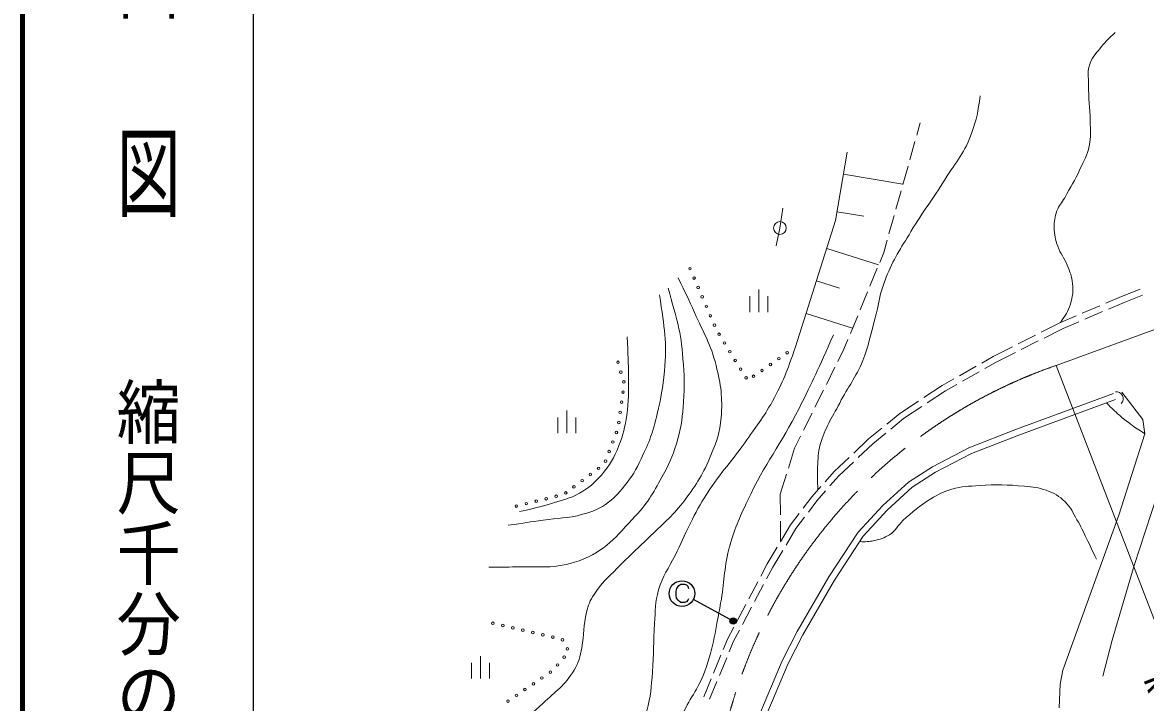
# Model space of a CAD drawing. Units: millimetres, scale not verified. Extents: x 40000 to 680000, y 20000 to 380000.
# Drawn here: x 40000 to 127562, y 267072 to 320124 of the extents above; entities that cross this region are included whole.
import ezdxf
from ezdxf.enums import TextEntityAlignment as Align

# ---------------------------------------------------------------- set-up
doc = ezdxf.new("R2010")
doc.units = ezdxf.units.MM
doc.header["$LTSCALE"] = 1000
doc.header["$PDMODE"] = 32
doc.header["$PDSIZE"] = 500
doc.linetypes.add('CHAIN', pattern=[18.5, 12, -1.5, 3.5, -1.5])
for name, color, linetype, lineweight in [('M-BMK', 2, 'CHAIN', 13), ('M-STR-HTXT', 7, 'Continuous', 13), ('M-STR-STRC', 7, 'Continuous', 25), ('M-TTL', 2, 'Continuous', 140), ('M-TTL-BAND', 7, 'Continuous', 25), ('M-WORK', 1, 'Continuous', 13)]:
    doc.layers.add(name, color=color, linetype=linetype, lineweight=lineweight)
doc.styles.add('@ＭＳ ゴシック', font='')
doc.styles.add('ＭＳ ゴシック', font='')
doc.styles.get('@ＭＳ ゴシック').set_extended_font_data('@MS Gothic')
doc.styles.get('ＭＳ ゴシック').set_extended_font_data('MS Gothic')

msp = doc.modelspace()

# ---------------------------------------------------------------- linework, layer by layer
at = {"layer": 'M-BMK'}
msp.add_line((120594, 293370), (164528, 309402), dxfattribs=at)
msp.add_arc((133674, 255569), 40000, 109.08589, 167.27473, dxfattribs=at)
at = {"layer": 'M-STR-HTXT'}
msp.add_line((120594, 293370), (131380, 265376), dxfattribs=at)
at = {"layer": 'M-STR-STRC'}
for p, q in [((90956, 275761), (91008, 275980)), ((91008, 275980), (91062, 276047)), ((91062, 276047), (91176, 276202)), ((91176, 276202), (91331, 276308)), ((91331, 276308), (91610, 276310)), ((91610, 276310), (91772, 276258)), ((91772, 276258), (91882, 276148)), ((91882, 276148), (91941, 275980)), ((90956, 275431), (90956, 275761)), ((91003, 275219), (90956, 275431)), ((91116, 275051), (91003, 275219)), ((91221, 274943), (91116, 275051)), ((91885, 275053), (91775, 274938)), ((91934, 275154), (91885, 275053)), ((95407, 273430), (92313, 275123)), ((91338, 274887), (91221, 274943)), ((91613, 274887), (91338, 274887)), ((91775, 274938), (91613, 274887))]:
    msp.add_line(p, q, dxfattribs=at)
for centre, radius in [((91418, 275571), 1000), ((91418, 275571), 1000), ((95407, 273430), 250), ((95407, 273430), 200), ((95407, 273430), 150), ((95407, 273430), 100), ((95407, 273430), 50), ((95407, 273430), 20)]:
    msp.add_circle(centre, radius, dxfattribs=at)
msp.add_point((95407, 273430), dxfattribs=at)
at = {"layer": 'M-TTL'}
msp.add_line((40000, 380000), (40000, 20000), dxfattribs=at)
at = {"layer": 'M-TTL-BAND'}
msp.add_line((58000, 370000), (58000, 20000), dxfattribs=at)
at = {"layer": 'M-WORK'}
for p, q in [((109991, 312293), (109721, 311330)), ((109585, 310849), (109180, 309405)), ((103392, 304666), (104291, 310001)), ((104002, 308286), (108647, 307503)), ((109045, 308923), (108640, 307479)), ((108505, 306997), (108099, 305553)), ((99056, 304084), (99295, 305629)), ((103508, 305354), (105602, 305002)), ((107964, 305072), (107559, 303628)), ((98763, 302699), (99056, 304084)), ((100270, 294810), (103392, 304666)), ((107424, 303146), (107154, 302183)), ((102705, 302498), (106754, 301215)), ((107154, 302183), (106835, 301411)), ((106644, 300949), (106072, 299562)), ((101903, 299964), (103712, 299391)), ((96719, 297536), (96719, 298761)), ((97419, 297536), (97419, 299286)), ((98119, 297536), (98119, 298761)), ((105881, 299100), (105309, 297714)), ((124462, 298221), (125693, 298747)), ((125693, 298747), (127151, 299328)), ((125884, 298285), (127333, 298862)), ((122622, 297436), (124002, 298025)), ((124662, 297764), (125884, 298285)), ((101100, 297431), (104719, 296285)), ((105118, 297251), (104546, 295865)), ((120931, 296714), (122162, 297240)), ((122823, 296978), (124203, 297567)), ((119423, 295952), (120931, 296714)), ((119647, 295505), (121142, 296260)), ((121142, 296260), (122363, 296782)), ((104355, 295403), (104037, 294630)), ((117638, 295051), (118977, 295727)), ((117862, 294603), (119201, 295280)), ((104037, 294630), (103566, 293684)), ((115684, 294064), (117192, 294825)), ((115920, 293623), (117415, 294378)), ((114787, 293555), (115684, 294064)), ((115036, 293121), (115920, 293623)), ((103343, 293236), (102675, 291893)), ((113048, 292568), (114352, 293308)), ((113297, 292134), (114601, 292874)), ((110269, 290858), (111716, 291812)), ((111716, 291812), (112613, 292321)), ((111977, 291385), (112862, 291887)), ((102452, 291446), (101784, 290103)), ((110548, 290444), (111977, 291385)), ((117501, 288388), (125054, 291185)), ((117678, 287920), (125228, 290716)), ((125708, 291293), (127354, 289150)), ((82448, 288095), (82448, 289845)), ((108404, 289630), (109851, 290583)), ((108701, 289227), (110130, 290169)), ((81748, 288095), (81748, 289320)), ((83148, 288095), (83148, 289320)), ((101562, 289655), (100894, 288312)), ((107381, 288790), (108404, 289630)), ((107695, 288400), (108701, 289227)), ((127354, 289150), (127508, 288037)), ((105973, 287631), (106995, 288472)), ((106303, 287256), (107309, 288083)), ((113785, 286949), (117501, 288388)), ((100671, 287864), (100200, 286918)), ((104808, 286537), (105973, 287631)), ((105153, 286175), (106303, 287256)), ((113991, 286493), (117678, 287920)), ((127508, 288037), (125468, 281696)), ((100200, 286918), (99715, 285358)), ((110948, 285471), (113785, 286949)), ((111198, 285037), (113991, 286493)), ((103279, 285099), (104444, 286194)), ((103639, 284752), (104789, 285832)), ((109069, 284272), (110948, 285471)), ((99567, 284881), (99081, 283321)), ((102577, 284299), (103279, 285099)), ((102951, 283967), (103639, 284752)), ((109376, 283874), (111198, 285037)), ((101546, 283122), (102247, 283923)), ((107071, 282434), (109069, 284272)), ((107425, 282079), (109376, 283874)), ((99081, 283321), (99094, 281724)), ((100870, 282225), (101546, 283122)), ((101934, 282807), (102622, 283591)), ((126664, 277773), (128449, 283181)), ((101272, 281928), (101934, 282807)), ((105153, 280356), (107071, 282434)), ((105549, 280047), (107425, 282079)), ((99098, 281224), (99111, 279627)), ((99894, 280929), (100569, 281826)), ((100309, 280649), (100971, 281528)), ((125468, 281696), (121112, 269588)), ((99107, 279621), (99894, 280929)), ((99532, 279358), (100309, 280649)), ((102875, 276879), (105153, 280356)), ((103301, 276616), (105549, 280047)), ((98062, 277884), (98849, 279192)), ((98497, 277638), (99274, 278929)), ((97564, 276941), (98062, 277884)), ((98008, 276711), (98497, 277638)), ((124959, 271938), (126664, 277773)), ((100398, 272603), (102875, 276879)), ((96631, 275171), (97331, 276498)), ((97075, 274942), (97775, 276269)), ((100837, 272364), (103301, 276616)), ((95698, 273402), (96398, 274729)), ((96142, 273173), (96842, 274500)), ((94967, 272017), (95465, 272960)), ((95420, 271804), (95909, 272731)), ((99239, 270325), (100398, 272603)), ((99693, 270115), (100837, 272364)), ((94639, 271221), (94967, 272017)), ((95100, 271027), (95420, 271804)), ((124239, 269141), (124959, 271938)), ((75705, 268943), (75705, 270693)), ((93876, 269372), (94448, 270759)), ((75005, 268943), (75005, 270168)), ((76405, 268943), (76405, 270168)), ((94337, 269178), (94909, 270565)), ((97281, 265690), (99239, 270325)), ((97751, 265519), (99693, 270115)), ((93113, 267523), (93685, 268910)), ((121112, 269588), (120912, 268509)), ((93574, 267329), (94146, 268716)), ((120912, 268509), (120832, 266670))]:
    msp.add_line(p, q, dxfattribs=at)
for centre, radius in [((99056, 304084), 500), ((92044, 300917), 100), ((92362, 300183), 100), ((92680, 299449), 100), ((92998, 298715), 100), ((93316, 297981), 100), ((93634, 297247), 100), ((93952, 296513), 100), ((94312, 295801), 100), ((94733, 295120), 100), ((95154, 294440), 100), ((99625, 294358), 100), ((86432, 293616), 100), ((95575, 293760), 100), ((98314, 293441), 100), ((98969, 293900), 100), ((86657, 292848), 100), ((95995, 293079), 100), ((96416, 292399), 100), ((97003, 292524), 100), ((97658, 292982), 100), ((86882, 292081), 100), ((86823, 291292), 100), ((86714, 290499), 100), ((86496, 288914), 100), ((86605, 289707), 100), ((86309, 288142), 100), ((86024, 287394), 100), ((85739, 286647), 100), ((85454, 285899), 100), ((84278, 284862), 100), ((84918, 285341), 100), ((82996, 283903), 100), ((83637, 284383), 100), ((80058, 282780), 100), ((80835, 282972), 100), ((81612, 283163), 100), ((82356, 283424), 100), ((78505, 282397), 100), ((79282, 282588), 100), ((76677, 273258), 100), ((77457, 273078), 100), ((78236, 272898), 100), ((79016, 272719), 100), ((79795, 272539), 100), ((80575, 272359), 100), ((81354, 272179), 100), ((82104, 271960), 100), ((82230, 270617), 100), ((82485, 271257), 100), ((81716, 270004), 100), ((80497, 268988), 100), ((81158, 269439), 100), ((79176, 268086), 100), ((79837, 268537), 100), ((77855, 267183), 100), ((78516, 267635), 100)]:
    msp.add_circle(centre, radius, dxfattribs=at)
msp.add_arc((125286, 290782), 540, 313.94044, 98.00835, dxfattribs=at)
for points, knots in [([(120931, 296714), (121339, 297300), (121513, 297546), (121701, 298157), (121885, 298758), (121937, 299130), (121878, 299756), (121823, 300339), (121668, 300650), (121452, 301194), (121215, 301791), (120928, 302060), (120724, 302668), (120539, 303218), (120441, 303545), (120440, 304125), (120438, 304638), (120491, 304934), (120653, 305421), (120799, 305864), (121029, 306044), (121257, 306451), (121736, 307311), (122039, 307776), (122446, 308671), (122762, 309366), (123013, 309738), (123175, 310483), (123337, 311229), (123253, 311673), (123246, 312437), (123235, 313534), (123111, 314146), (123121, 315243), (123128, 315911), (123000, 316327), (123246, 316948), (123471, 317519), (123744, 317770), (124134, 318244), (124507, 318699), (124670, 318853), (125182, 319328)], [0, 0, 0, 0, 1, 1, 1, 2, 2, 2, 3, 3, 3, 4, 4, 4, 5, 5, 5, 6, 6, 6, 7, 7, 7, 8, 8, 8, 9, 9, 9, 10, 10, 10, 11, 11, 11, 12, 12, 12, 13, 13, 13, 14, 14, 14, 14]), ([(102024, 283668), (101978, 284497), (101964, 284748), (101999, 285439), (102033, 286130), (102008, 286533), (102198, 287198), (102583, 288540), (103082, 289190), (103717, 290435), (104386, 291747), (104959, 292387), (105515, 293751), (106000, 294941), (106088, 295671), (106434, 296908), (106791, 298184), (106815, 298957), (107313, 300185), (107920, 301680), (108445, 302436), (109272, 303822), (110248, 305457), (110950, 306275), (111949, 307898), (112806, 309291), (113499, 309986), (114027, 311534), (114399, 312624), (114504, 313106), (114666, 314411)], [0, 0, 0, 0, 1, 1, 1, 2, 2, 2, 3, 3, 3, 4, 4, 4, 5, 5, 5, 6, 6, 6, 7, 7, 7, 8, 8, 8, 9, 9, 9, 10, 10, 10, 10]), ([(72977, 259005), (73634, 260186), (73867, 260575), (74575, 261483), (75397, 262536), (75998, 263008), (76973, 263920), (78323, 265184), (79228, 265726), (80569, 266997), (81579, 267954), (82298, 268398), (83007, 269595), (83377, 270219), (83465, 270642), (83606, 271353), (83819, 272418), (83718, 273053), (83966, 274110), (84102, 274689), (84253, 275003), (84566, 275509), (85123, 276412), (85626, 276784), (86364, 277547), (87361, 278579), (87988, 279089), (89001, 280105), (90054, 281160), (90754, 281662), (91639, 282862), (92581, 284140), (93085, 284905), (93677, 286378), (94117, 287475), (94389, 288117), (94476, 289296), (94593, 290891), (94465, 291820), (94076, 293372), (93654, 295056), (93108, 295903), (92398, 297488), (91918, 298558), (91754, 298913), (91119, 300205)], [0, 0, 0, 0, 1, 1, 1, 2, 2, 2, 3, 3, 3, 4, 4, 4, 5, 5, 5, 6, 6, 6, 7, 7, 7, 8, 8, 8, 9, 9, 9, 10, 10, 10, 11, 11, 11, 12, 12, 12, 13, 13, 13, 14, 14, 14, 15, 15, 15, 15]), ([(76356, 277633), (77235, 277619), (77484, 277632), (78207, 277652), (80245, 277709), (81487, 277445), (83404, 278138), (85458, 278880), (86286, 280024), (87782, 281615), (88838, 282738), (89242, 283539), (89980, 284892), (90537, 285912), (90786, 286530), (91099, 287649), (91406, 288744), (91447, 289393), (91539, 290526), (91645, 291833), (91596, 292575), (91499, 293883), (91336, 296078), (91029, 296902), (90340, 299398)], [0, 0, 0, 0, 1, 1, 1, 2, 2, 2, 3, 3, 3, 4, 4, 4, 5, 5, 5, 6, 6, 6, 7, 7, 7, 8, 8, 8, 8]), ([(77872, 280902), (79197, 281097), (79528, 281146), (80589, 281302), (81786, 281478), (82491, 281418), (83653, 281755), (84392, 281969), (84831, 282092), (85465, 282527), (86126, 282982), (86419, 283348), (86930, 283966), (87546, 284712), (87813, 285200), (88235, 286071), (88871, 287383), (89154, 288168), (89487, 289587), (89789, 290871), (89919, 291605), (90047, 292917), (90273, 295242), (90041, 296189), (89674, 298885)], [0, 0, 0, 0, 1, 1, 1, 2, 2, 2, 3, 3, 3, 4, 4, 4, 5, 5, 5, 6, 6, 6, 7, 7, 7, 8, 8, 8, 8]), ([(78745, 281971), (79937, 282235), (80286, 282308), (81249, 282611), (82115, 282883), (82647, 282954), (83433, 283410), (84181, 283844), (84582, 284160), (85138, 284822), (85808, 285618), (86114, 286146), (86497, 287113), (86849, 288002), (86969, 288538), (87110, 289484), (87281, 290638), (87235, 291301), (87243, 292468), (87252, 293696), (87225, 294118), (87136, 295611)], [0, 0, 0, 0, 1, 1, 1, 2, 2, 2, 3, 3, 3, 4, 4, 4, 5, 5, 5, 6, 6, 6, 7, 7, 7, 7]), ([(103227, 295769), (102017, 292999), (101662, 292231), (100550, 290015), (99115, 287154), (97895, 285768), (96554, 282862), (95881, 281404), (95471, 280582), (95075, 279026), (94667, 277419), (94744, 276459), (94436, 274830), (94040, 272735), (93909, 271524), (93197, 269515), (92670, 268028), (91966, 267375), (91359, 265918), (90744, 264442), (90445, 263589), (90040, 262042), (89618, 260431), (89541, 259815), (89281, 257846)], [0, 0, 0, 0, 1, 1, 1, 2, 2, 2, 3, 3, 3, 4, 4, 4, 5, 5, 5, 6, 6, 6, 7, 7, 7, 8, 8, 8, 8]), ([(83367, 253530), (83660, 254515), (83757, 254815), (84086, 255608), (84469, 256530), (84834, 256977), (85245, 257886), (86076, 259725), (86411, 260810), (87163, 262682), (87753, 264150), (88266, 264911), (88682, 266438), (88992, 267580), (89022, 268256), (89121, 269435), (89245, 270914), (89167, 271752), (89281, 273231), (89361, 274266), (89304, 274874), (89601, 275869), (89932, 276979), (90366, 277507), (90879, 278546), (91763, 280336), (92142, 281407), (93197, 283102), (94283, 284845), (95138, 285653), (96314, 287338), (97184, 288583), (97733, 289247), (98472, 290574), (99346, 292145), (99559, 292813), (100270, 294810)], [0, 0, 0, 0, 1, 1, 1, 2, 2, 2, 3, 3, 3, 4, 4, 4, 5, 5, 5, 6, 6, 6, 7, 7, 7, 8, 8, 8, 9, 9, 9, 10, 10, 10, 11, 11, 11, 12, 12, 12, 12]), ([(124522, 290455), (124983, 289980), (125113, 289838), (125527, 289481), (125855, 289197), (126048, 289047), (126397, 288788), (126817, 288475), (126971, 288381), (127508, 288037)], [0, 0, 0, 0, 1, 1, 1, 2, 2, 2, 3, 3, 3, 3]), ([(105273, 279626), (105773, 279612), (105962, 279615), (106392, 279701), (106887, 279801), (107167, 279902), (107599, 280163), (108108, 280470), (108209, 280864), (108647, 281264), (109439, 281988), (109912, 282372), (110814, 282952), (111412, 283336), (111783, 283519), (112466, 283715), (113273, 283947), (113759, 283942), (114597, 284000), (115975, 284093), (116756, 284069), (118131, 283946), (118799, 283887), (119185, 283846), (119819, 283627), (120457, 283405), (120806, 283190), (121293, 282721), (121761, 282269), (121887, 281896), (122216, 281335), (122540, 280785), (122680, 280453), (122962, 279879), (123273, 279247), (123367, 279037), (123726, 278245)], [0, 0, 0, 0, 1, 1, 1, 2, 2, 2, 3, 3, 3, 4, 4, 4, 5, 5, 5, 6, 6, 6, 7, 7, 7, 8, 8, 8, 9, 9, 9, 10, 10, 10, 11, 11, 11, 12, 12, 12, 12])]:
    msp.add_open_spline(points, degree=3, knots=knots, dxfattribs=at)

# ---------------------------------------------------------------- texts
at = {"layer": 'M-STR-HTXT', "style": 'ＭＳ ゴシック'}
msp.add_text('R=40', height=1833, rotation=291.07, dxfattribs=at).set_placement((129128, 266866), align=Align.MIDDLE_CENTER)
at = {"layer": 'M-TTL-BAND', "style": '@ＭＳ ゴシック'}
for s, width, p in [('平  面  図', 1.55, (49777, 323975)), ('縮尺千分の一', 1.1, (49777, 276030))]:
    msp.add_text(s, height=3666, rotation=270, dxfattribs=dict(at, width=width)).set_placement(p, align=Align.MIDDLE_CENTER)

doc.saveas('drawing.dxf')
